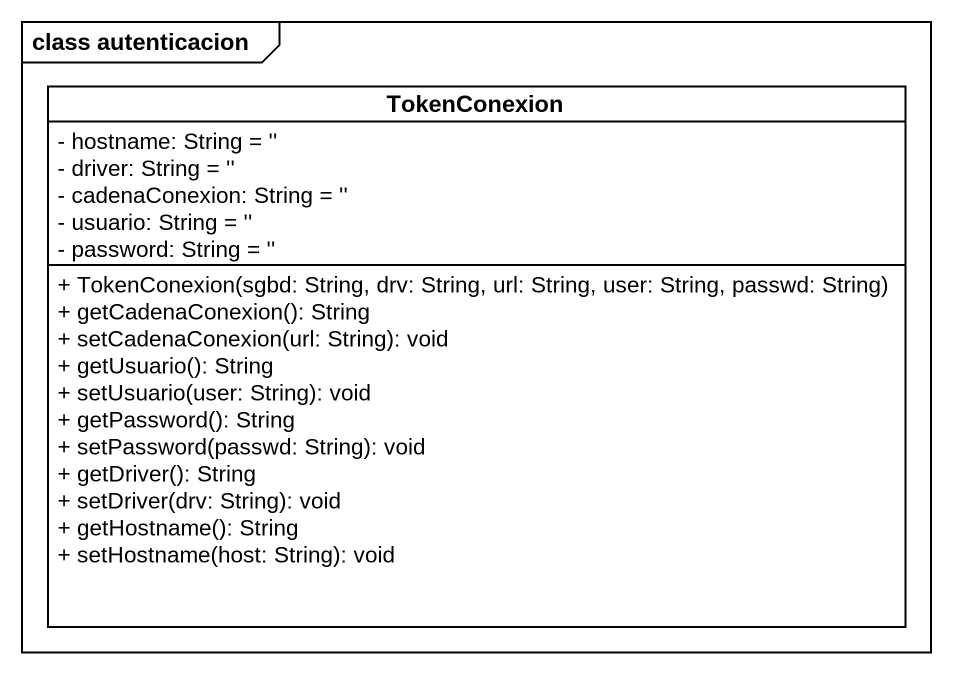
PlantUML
@startuml
mainframe class autenticacion
hide circle
hide empty members
skinparam classAttributeIconSize 0
class TokenConexion {
  - hostname: String = ''
  - driver: String = ''
  - cadenaConexion: String = ''
  - usuario: String = ''
  - password: String = ''
  + TokenConexion(sgbd: String, drv: String, url: String, user: String, passwd: String)
  + getCadenaConexion(): String
  + setCadenaConexion(url: String): void
  + getUsuario(): String
  + setUsuario(user: String): void
  + getPassword(): String
  + setPassword(passwd: String): void
  + getDriver(): String
  + setDriver(drv: String): void
  + getHostname(): String
  + setHostname(host: String): void
}
@enduml
